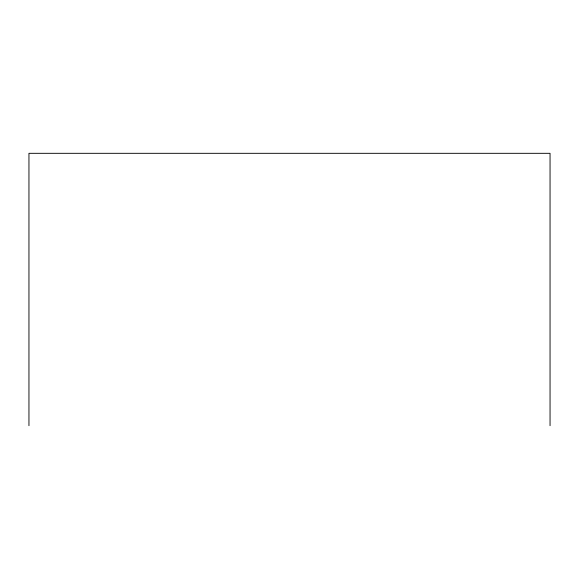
<?xml version="1.0" encoding="UTF-8"?>
<svg xmlns="http://www.w3.org/2000/svg" width="579" height="579" viewBox="0 0 579 579"><rect width="100%" height="100%" fill="white"/><g stroke="black" fill="none" stroke-linecap="round" stroke-linejoin="round"><path stroke-width="0.87" d="M550.05 425.681L550.05 153.319L28.95 153.319L28.95 425.681"/></g></svg>
